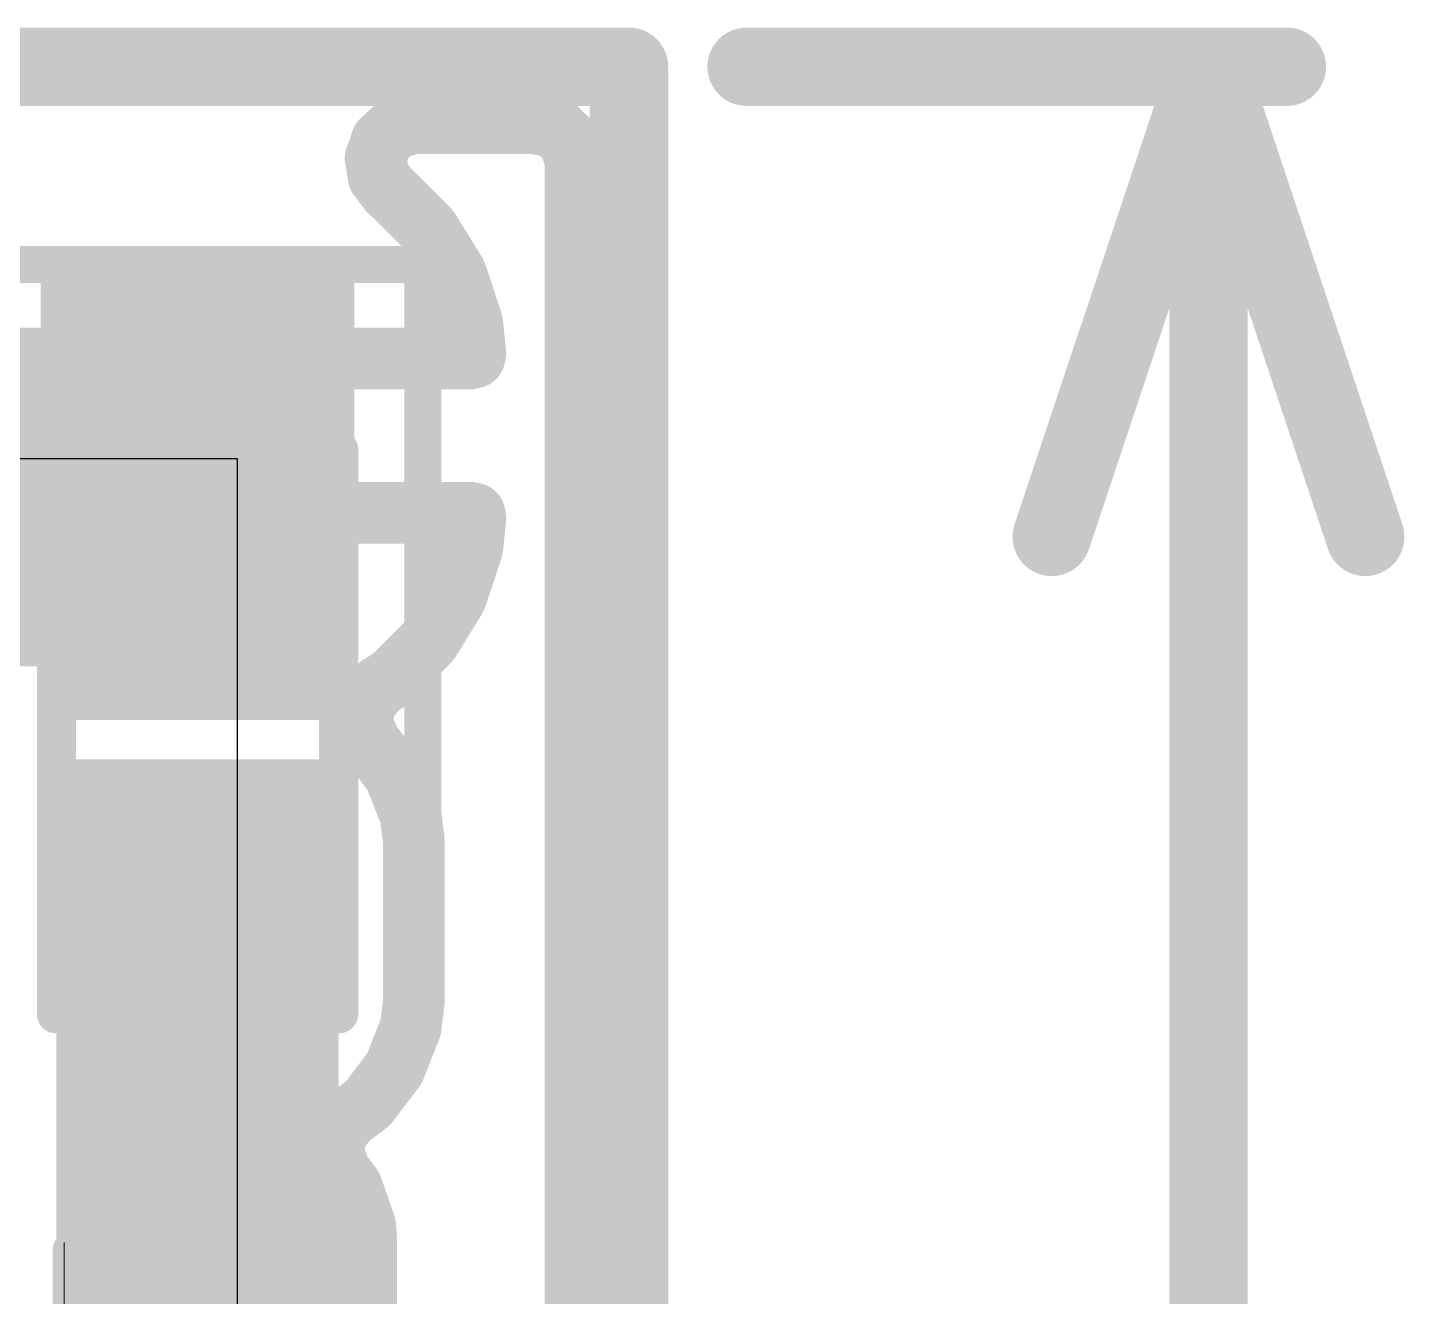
# Model space of a CAD drawing. Header units: inches. Extents: x 0 to 12.4, y -0.6 to 2.2.
# Drawn here: x 2.4823 to 2.658, y 1.8116 to 1.9735 of the extents above; entities that cross this region are included whole.
import ezdxf

# ---------------------------------------------------------------- set-up
doc = ezdxf.new("R2010")
doc.units = ezdxf.units.IN
doc.header["$MEASUREMENT"] = 0
for name, color, linetype in [('Board_Outline', 216, 'Continuous'), ('Bottom Layer', 5, 'Continuous'), ('Dimension', 6, 'Continuous'), ('Mechanical 4', 56, 'Continuous'), ('Top Layer', 1, 'Continuous'), ('Top Overlay', 2, 'Continuous'), ('Top Paste', 8, 'Continuous'), ('Top Solder', 216, 'Continuous')]:
    doc.layers.add(name, color=color, linetype=linetype)

# ---------------------------------------------------------------- blocks, each defined once
blk = doc.blocks.new('R___0402_22')
at = {"layer": 'Top Layer'}
for points in [[(-0.0275, -0.0125), (-0.0275, 0.0125), (-0.0095, 0.0125), (-0.0095, -0.0125)], [(0.0095, -0.0125), (0.0095, 0.0125), (0.0275, 0.0125), (0.0275, -0.0125)]]:
    blk.add_hatch(color=1, dxfattribs=at).paths.add_polyline_path(points)
at = {"layer": 'Top Paste'}
for points in [[(-0.0275, -0.0125), (-0.0275, 0.0125), (-0.0095, 0.0125), (-0.0095, -0.0125)], [(0.0095, -0.0125), (0.0095, 0.0125), (0.0275, 0.0125), (0.0275, -0.0125)]]:
    blk.add_hatch(color=8, dxfattribs=at).paths.add_polyline_path(points)
at = {"layer": 'Top Solder'}
for points in [[(-0.02967, -0.01467), (-0.02967, 0.01467), (-0.00733, 0.01467), (-0.00733, -0.01467)], [(0.00733, -0.01467), (0.00733, 0.01467), (0.02967, 0.01467), (0.02967, -0.01467)]]:
    blk.add_hatch(color=216, dxfattribs=at).paths.add_polyline_path(points)
at = {"layer": 'Top Overlay'}
for points in [[(-0.031, -0.016, 0.005, 0.005, 0), (-0.031, 0.016, 0.005, 0.005, 0)], [(0.031, 0.016, 0.005, 0.005, 0), (-0.031, 0.016, 0.005, 0.005, 0)], [(0.031, -0.016, 0.005, 0.005, 0), (0.031, 0.016, 0.005, 0.005, 0)], [(0.031, -0.016, 0.005, 0.005, 0), (-0.031, -0.016, 0.005, 0.005, 0)], [(0.032, -0.017, 0.000127, 0.000127, 0), (-0.032, -0.017, 0.000127, 0.000127, 0)]]:
    blk.add_lwpolyline(points, format="xyseb", dxfattribs=at)
for points in [[(-0.03225, 0.016, 0.0025, 0.0025, 1), (-0.02975, 0.016, 0.0025, 0.0025, 1)], [(-0.03225, 0.016, 0.0025, 0.0025, 1), (-0.02975, 0.016, 0.0025, 0.0025, 1)], [(0.02975, 0.016, 0.0025, 0.0025, 1), (0.03225, 0.016, 0.0025, 0.0025, 1)], [(0.02975, 0.016, 0.0025, 0.0025, 1), (0.03225, 0.016, 0.0025, 0.0025, 1)], [(-0.03225, -0.016, 0.0025, 0.0025, 1), (-0.02975, -0.016, 0.0025, 0.0025, 1)], [(-0.03225, -0.016, 0.0025, 0.0025, 1), (-0.02975, -0.016, 0.0025, 0.0025, 1)], [(0.02975, -0.016, 0.0025, 0.0025, 1), (0.03225, -0.016, 0.0025, 0.0025, 1)], [(0.02975, -0.016, 0.0025, 0.0025, 1), (0.03225, -0.016, 0.0025, 0.0025, 1)], [(-0.03203, -0.017, 0.0000635, 0.0000635, 1), (-0.03197, -0.017, 0.0000635, 0.0000635, 1)], [(0.03197, -0.017, 0.0000635, 0.0000635, 1), (0.03203, -0.017, 0.0000635, 0.0000635, 1)]]:
    blk.add_lwpolyline(points, format="xyseb", close=True, dxfattribs=at)
blk = doc.blocks.new('LED_0402_54')
at = {"layer": 'Top Layer'}
for points in [[(-0.03091, 0.01417), (-0.0065, 0.01417), (-0.0065, -0.01417), (-0.03091, -0.01417)], [(0.0065, 0.01417), (0.03091, 0.01417), (0.03091, -0.01417), (0.0065, -0.01417)]]:
    blk.add_hatch(color=1, dxfattribs=at).paths.add_polyline_path(points)
at = {"layer": 'Top Overlay'}
blk.add_hatch(color=2, dxfattribs=at).paths.add_polyline_path([(0.03697, -0.02), (0.06097, -0.02), (0.06097, 0.02), (0.03697, 0.02)])
at = {"layer": 'Top Paste'}
for points in [[(-0.03091, 0.01417), (-0.0065, 0.01417), (-0.0065, -0.01417), (-0.03091, -0.01417)], [(0.0065, 0.01417), (0.03091, 0.01417), (0.03091, -0.01417), (0.0065, -0.01417)]]:
    blk.add_hatch(color=8, dxfattribs=at).paths.add_polyline_path(points)
at = {"layer": 'Top Solder'}
for points in [[(-0.03491, 0.01817), (-0.0025, 0.01817), (-0.0025, -0.01817), (-0.03491, -0.01817)], [(0.0025, 0.01817), (0.03491, 0.01817), (0.03491, -0.01817), (0.0025, -0.01817)]]:
    blk.add_hatch(color=216, dxfattribs=at).paths.add_polyline_path(points)
at = {"layer": 'Top Overlay'}
for points in [[(-0.035, 0.018, 0.005, 0.005, 0), (-0.035, -0.018, 0.005, 0.005, 0)], [(-0.035, 0.018, 0.005, 0.005, 0), (0.037, 0.018, 0.005, 0.005, 0)], [(0.037, 0.018, 0.005, 0.005, 0), (0.037, -0.018, 0.005, 0.005, 0)], [(-0.035, -0.018, 0.005, 0.005, 0), (0.037, -0.018, 0.005, 0.005, 0)]]:
    blk.add_lwpolyline(points, format="xyseb", dxfattribs=at)
for points in [[(-0.03625, 0.018, 0.0025, 0.0025, 1), (-0.03375, 0.018, 0.0025, 0.0025, 1)], [(-0.03625, 0.018, 0.0025, 0.0025, 1), (-0.03375, 0.018, 0.0025, 0.0025, 1)], [(0.03575, 0.018, 0.0025, 0.0025, 1), (0.03825, 0.018, 0.0025, 0.0025, 1)], [(0.03575, 0.018, 0.0025, 0.0025, 1), (0.03825, 0.018, 0.0025, 0.0025, 1)], [(-0.03625, -0.018, 0.0025, 0.0025, 1), (-0.03375, -0.018, 0.0025, 0.0025, 1)], [(-0.03625, -0.018, 0.0025, 0.0025, 1), (-0.03375, -0.018, 0.0025, 0.0025, 1)], [(0.03575, -0.018, 0.0025, 0.0025, 1), (0.03825, -0.018, 0.0025, 0.0025, 1)], [(0.03575, -0.018, 0.0025, 0.0025, 1), (0.03825, -0.018, 0.0025, 0.0025, 1)]]:
    blk.add_lwpolyline(points, format="xyseb", close=True, dxfattribs=at)

msp = doc.modelspace()

# ---------------------------------------------------------------- hatches: boundary and pattern name
at = {"layer": 'Top Layer'}
for points in [[(2.348, 1.892), (2.519, 1.892), (2.519, 1.932), (2.348, 1.932)], [(2.486, 1.796), (2.522, 1.796), (2.522, 1.877), (2.486, 1.877)]]:
    msp.add_hatch(color=1, dxfattribs=at).paths.add_polyline_path(points)

# ---------------------------------------------------------------- linework, layer by layer
at = {"layer": 'Board_Outline'}
for points in [[(0, 1.9685, 0.01, 0.01, 0), (2.55906, 1.9685, 0.01, 0.01, 0)], [(2.55906, -0.43307, 0.01, 0.01, 0), (2.55906, 1.9685, 0.01, 0.01, 0)]]:
    msp.add_lwpolyline(points, format="xyseb", dxfattribs=at)
msp.add_lwpolyline([(2.55656, 1.9685, 0.005, 0.005, 1), (2.56156, 1.9685, 0.005, 0.005, 1)], format="xyseb", close=True, dxfattribs=at)
msp.add_lwpolyline([(2.55656, 1.9685, 0.005, 0.005, 1), (2.56156, 1.9685, 0.005, 0.005, 1)], format="xyseb", close=True, dxfattribs=at)
at = {"layer": 'Bottom Layer'}
for p, q in [((2.24156, 1.9185), (2.50906, 1.9185)), ((2.50906, 1.9185), (2.50906, 1.746))]:
    msp.add_line(p, q, dxfattribs=at)
at = {"layer": 'Dimension'}
for points in [[(2.57406, 1.9685, 0.01, 0.01, 0), (2.643, 1.9685, 0.01, 0.01, 0)], [(2.613, 1.9085, 0.01, 0.01, 0), (2.633, 1.9685, 0.01, 0.01, 0)], [(2.633, 1.9685, 0.01, 0.01, 0), (2.653, 1.9085, 0.01, 0.01, 0)], [(2.633, 1.03263, 0.01, 0.01, 0), (2.633, 1.9685, 0.01, 0.01, 0)], [(2.52752, 1.95908, 0.00787, 0.00787, 0), (2.52928, 1.96069, 0.00787, 0.00787, 0)], [(2.52928, 1.96069, 0.00787, 0.00787, 0), (2.53159, 1.96128, 0.00787, 0.00787, 0)], [(2.53159, 1.96128, 0.00787, 0.00787, 0), (2.54736, 1.96128, 0.00787, 0.00787, 0)], [(2.54736, 1.96128, 0.00787, 0.00787, 0), (2.5498, 1.96062, 0.00787, 0.00787, 0)], [(2.5498, 1.96062, 0.00787, 0.00787, 0), (2.55158, 1.95884, 0.00787, 0.00787, 0)], [(2.52673, 1.95682, 0.00787, 0.00787, 0), (2.52752, 1.95908, 0.00787, 0.00787, 0)], [(2.55158, 1.95884, 0.00787, 0.00787, 0), (2.55224, 1.95639, 0.00787, 0.00787, 0)], [(2.52673, 1.95682, 0.00787, 0.00787, 0), (2.52711, 1.95446, 0.00787, 0.00787, 0)], [(2.55224, -0.41963, 0.00787, 0.00787, 0), (2.55224, 1.95639, 0.00787, 0.00787, 0)], [(2.52711, 1.95446, 0.00787, 0.00787, 0), (2.52857, 1.95256, 0.00787, 0.00787, 0)], [(2.52857, 1.95256, 0.00787, 0.00787, 0), (2.52904, 1.95219, 0.00787, 0.00787, 0)], [(2.52904, 1.95219, 0.00787, 0.00787, 0), (2.53331, 1.94792, 0.00787, 0.00787, 0)], [(2.53331, 1.94792, 0.00787, 0.00787, 0), (2.53366, 1.94747, 0.00787, 0.00787, 0)], [(2.53366, 1.94747, 0.00787, 0.00787, 0), (2.53684, 1.94233, 0.00787, 0.00787, 0)], [(2.53684, 1.94233, 0.00787, 0.00787, 0), (2.53708, 1.94182, 0.00787, 0.00787, 0)], [(2.53708, 1.94182, 0.00787, 0.00787, 0), (2.53898, 1.93606, 0.00787, 0.00787, 0)], [(2.53898, 1.93606, 0.00787, 0.00787, 0), (2.53909, 1.93554, 0.00787, 0.00787, 0)], [(2.53909, 1.93554, 0.00787, 0.00787, 0), (2.53945, 1.93205, 0.00787, 0.00787, 0)], [(2.46333, 1.93128, 0.00787, 0.00787, 0), (2.53882, 1.93128, 0.00787, 0.00787, 0)], [(2.53882, 1.93128, 0.00787, 0.00787, 0), (2.53933, 1.93141, 0.00787, 0.00787, 0)], [(2.53933, 1.93141, 0.00787, 0.00787, 0), (2.53946, 1.9319, 0.00787, 0.00787, 0)], [(2.53945, 1.93205, 0.00787, 0.00787, 0), (2.53946, 1.9319, 0.00787, 0.00787, 0)], [(2.46333, 1.91159, 0.00787, 0.00787, 0), (2.53882, 1.91159, 0.00787, 0.00787, 0)], [(2.53882, 1.91159, 0.00787, 0.00787, 0), (2.53933, 1.91146, 0.00787, 0.00787, 0)], [(2.53933, 1.91146, 0.00787, 0.00787, 0), (2.53946, 1.91097, 0.00787, 0.00787, 0)], [(2.53909, 1.90733, 0.00787, 0.00787, 0), (2.53945, 1.91081, 0.00787, 0.00787, 0)], [(2.53945, 1.91081, 0.00787, 0.00787, 0), (2.53946, 1.91097, 0.00787, 0.00787, 0)], [(2.53708, 1.90105, 0.00787, 0.00787, 0), (2.53898, 1.90681, 0.00787, 0.00787, 0)], [(2.53898, 1.90681, 0.00787, 0.00787, 0), (2.53909, 1.90733, 0.00787, 0.00787, 0)], [(2.53366, 1.89539, 0.00787, 0.00787, 0), (2.53684, 1.90054, 0.00787, 0.00787, 0)], [(2.53684, 1.90054, 0.00787, 0.00787, 0), (2.53708, 1.90105, 0.00787, 0.00787, 0)], [(2.53331, 1.89495, 0.00787, 0.00787, 0), (2.53366, 1.89539, 0.00787, 0.00787, 0)], [(2.52904, 1.89067, 0.00787, 0.00787, 0), (2.53331, 1.89495, 0.00787, 0.00787, 0)], [(2.52726, 1.8895, 0.00787, 0.00787, 0), (2.52859, 1.89032, 0.00787, 0.00787, 0)], [(2.52859, 1.89032, 0.00787, 0.00787, 0), (2.52904, 1.89067, 0.00787, 0.00787, 0)], [(2.52545, 1.88752, 0.00787, 0.00787, 0), (2.52726, 1.8895, 0.00787, 0.00787, 0)], [(2.52496, 1.88489, 0.00787, 0.00787, 0), (2.52545, 1.88752, 0.00787, 0.00787, 0)], [(2.52496, 1.88489, 0.00787, 0.00787, 0), (2.52593, 1.8824, 0.00787, 0.00787, 0)], [(2.52593, 1.8824, 0.00787, 0.00787, 0), (2.52915, 1.87815, 0.00787, 0.00787, 0)], [(2.52915, 1.87815, 0.00787, 0.00787, 0), (2.53121, 1.87292, 0.00787, 0.00787, 0)], [(2.53121, 1.87292, 0.00787, 0.00787, 0), (2.53161, 1.86964, 0.00787, 0.00787, 0)], [(2.53161, 1.84921, 0.00787, 0.00787, 0), (2.53161, 1.86964, 0.00787, 0.00787, 0)], [(2.50108, 1.81208, 0.00787, 0.00787, 0), (2.50108, 1.85943, 0.00787, 0.00787, 0)], [(2.53121, 1.84593, 0.00787, 0.00787, 0), (2.53161, 1.84921, 0.00787, 0.00787, 0)], [(2.52915, 1.8407, 0.00787, 0.00787, 0), (2.53121, 1.84593, 0.00787, 0.00787, 0)], [(2.52576, 1.83622, 0.00787, 0.00787, 0), (2.52915, 1.8407, 0.00787, 0.00787, 0)], [(2.5232, 1.83428, 0.00787, 0.00787, 0), (2.52576, 1.83622, 0.00787, 0.00787, 0)], [(2.52166, 1.83231, 0.00787, 0.00787, 0), (2.5232, 1.83428, 0.00787, 0.00787, 0)], [(2.5213, 1.82982, 0.00787, 0.00787, 0), (2.52166, 1.83231, 0.00787, 0.00787, 0)], [(2.5213, 1.82982, 0.00787, 0.00787, 0), (2.52222, 1.82749, 0.00787, 0.00787, 0)], [(2.52222, 1.82749, 0.00787, 0.00787, 0), (2.52369, 1.8255, 0.00787, 0.00787, 0)], [(2.52369, 1.8255, 0.00787, 0.00787, 0), (2.5254, 1.82062, 0.00787, 0.00787, 0)], [(2.5254, 1.82062, 0.00787, 0.00787, 0), (2.52551, 1.81946, 0.00787, 0.00787, 0)], [(2.52551, 1.81946, 0.00787, 0.00787, 0), (2.52551, 1.8047, 0.00787, 0.00787, 0)]]:
    msp.add_lwpolyline(points, format="xyseb", dxfattribs=at)
for points in [[(2.57156, 1.9685, 0.005, 0.005, 1), (2.57656, 1.9685, 0.005, 0.005, 1)], [(2.6305, 1.9685, 0.005, 0.005, 1), (2.6355, 1.9685, 0.005, 0.005, 1)], [(2.6305, 1.9685, 0.005, 0.005, 1), (2.6355, 1.9685, 0.005, 0.005, 1)], [(2.6305, 1.9685, 0.005, 0.005, 1), (2.6355, 1.9685, 0.005, 0.005, 1)], [(2.6405, 1.9685, 0.005, 0.005, 1), (2.6455, 1.9685, 0.005, 0.005, 1)], [(2.52731, 1.96069, 0.00394, 0.00394, 1), (2.53125, 1.96069, 0.00394, 0.00394, 1)], [(2.52731, 1.96069, 0.00394, 0.00394, 1), (2.53125, 1.96069, 0.00394, 0.00394, 1)], [(2.52963, 1.96128, 0.00394, 0.00394, 1), (2.53356, 1.96128, 0.00394, 0.00394, 1)], [(2.52963, 1.96128, 0.00394, 0.00394, 1), (2.53356, 1.96128, 0.00394, 0.00394, 1)], [(2.54539, 1.96128, 0.00394, 0.00394, 1), (2.54933, 1.96128, 0.00394, 0.00394, 1)], [(2.54539, 1.96128, 0.00394, 0.00394, 1), (2.54933, 1.96128, 0.00394, 0.00394, 1)], [(2.54783, 1.96062, 0.00394, 0.00394, 1), (2.55177, 1.96062, 0.00394, 0.00394, 1)], [(2.54783, 1.96062, 0.00394, 0.00394, 1), (2.55177, 1.96062, 0.00394, 0.00394, 1)], [(2.52555, 1.95908, 0.00394, 0.00394, 1), (2.52948, 1.95908, 0.00394, 0.00394, 1)], [(2.52555, 1.95908, 0.00394, 0.00394, 1), (2.52948, 1.95908, 0.00394, 0.00394, 1)], [(2.54962, 1.95884, 0.00394, 0.00394, 1), (2.55355, 1.95884, 0.00394, 0.00394, 1)], [(2.54962, 1.95884, 0.00394, 0.00394, 1), (2.55355, 1.95884, 0.00394, 0.00394, 1)], [(2.52476, 1.95682, 0.00394, 0.00394, 1), (2.5287, 1.95682, 0.00394, 0.00394, 1)], [(2.52476, 1.95682, 0.00394, 0.00394, 1), (2.5287, 1.95682, 0.00394, 0.00394, 1)], [(2.55027, 1.95639, 0.00394, 0.00394, 1), (2.55421, 1.95639, 0.00394, 0.00394, 1)], [(2.55027, 1.95639, 0.00394, 0.00394, 1), (2.55421, 1.95639, 0.00394, 0.00394, 1)], [(2.52514, 1.95446, 0.00394, 0.00394, 1), (2.52908, 1.95446, 0.00394, 0.00394, 1)], [(2.52514, 1.95446, 0.00394, 0.00394, 1), (2.52908, 1.95446, 0.00394, 0.00394, 1)], [(2.5266, 1.95256, 0.00394, 0.00394, 1), (2.53053, 1.95256, 0.00394, 0.00394, 1)], [(2.5266, 1.95256, 0.00394, 0.00394, 1), (2.53053, 1.95256, 0.00394, 0.00394, 1)], [(2.52707, 1.95219, 0.00394, 0.00394, 1), (2.53101, 1.95219, 0.00394, 0.00394, 1)], [(2.52707, 1.95219, 0.00394, 0.00394, 1), (2.53101, 1.95219, 0.00394, 0.00394, 1)], [(2.53134, 1.94792, 0.00394, 0.00394, 1), (2.53528, 1.94792, 0.00394, 0.00394, 1)], [(2.53134, 1.94792, 0.00394, 0.00394, 1), (2.53528, 1.94792, 0.00394, 0.00394, 1)], [(2.53169, 1.94747, 0.00394, 0.00394, 1), (2.53563, 1.94747, 0.00394, 0.00394, 1)], [(2.53169, 1.94747, 0.00394, 0.00394, 1), (2.53563, 1.94747, 0.00394, 0.00394, 1)], [(2.53487, 1.94233, 0.00394, 0.00394, 1), (2.53881, 1.94233, 0.00394, 0.00394, 1)], [(2.53487, 1.94233, 0.00394, 0.00394, 1), (2.53881, 1.94233, 0.00394, 0.00394, 1)], [(2.53511, 1.94182, 0.00394, 0.00394, 1), (2.53904, 1.94182, 0.00394, 0.00394, 1)], [(2.53511, 1.94182, 0.00394, 0.00394, 1), (2.53904, 1.94182, 0.00394, 0.00394, 1)], [(2.53701, 1.93606, 0.00394, 0.00394, 1), (2.54095, 1.93606, 0.00394, 0.00394, 1)], [(2.53701, 1.93606, 0.00394, 0.00394, 1), (2.54095, 1.93606, 0.00394, 0.00394, 1)], [(2.53713, 1.93554, 0.00394, 0.00394, 1), (2.54106, 1.93554, 0.00394, 0.00394, 1)], [(2.53713, 1.93554, 0.00394, 0.00394, 1), (2.54106, 1.93554, 0.00394, 0.00394, 1)], [(2.53685, 1.93128, 0.00394, 0.00394, 1), (2.54079, 1.93128, 0.00394, 0.00394, 1)], [(2.53685, 1.93128, 0.00394, 0.00394, 1), (2.54079, 1.93128, 0.00394, 0.00394, 1)], [(2.53736, 1.93141, 0.00394, 0.00394, 1), (2.5413, 1.93141, 0.00394, 0.00394, 1)], [(2.53736, 1.93141, 0.00394, 0.00394, 1), (2.5413, 1.93141, 0.00394, 0.00394, 1)], [(2.53748, 1.93205, 0.00394, 0.00394, 1), (2.54142, 1.93205, 0.00394, 0.00394, 1)], [(2.53748, 1.93205, 0.00394, 0.00394, 1), (2.54142, 1.93205, 0.00394, 0.00394, 1)], [(2.53749, 1.9319, 0.00394, 0.00394, 1), (2.54143, 1.9319, 0.00394, 0.00394, 1)], [(2.53749, 1.9319, 0.00394, 0.00394, 1), (2.54143, 1.9319, 0.00394, 0.00394, 1)], [(2.53685, 1.91159, 0.00394, 0.00394, 1), (2.54079, 1.91159, 0.00394, 0.00394, 1)], [(2.53685, 1.91159, 0.00394, 0.00394, 1), (2.54079, 1.91159, 0.00394, 0.00394, 1)], [(2.53736, 1.91146, 0.00394, 0.00394, 1), (2.5413, 1.91146, 0.00394, 0.00394, 1)], [(2.53736, 1.91146, 0.00394, 0.00394, 1), (2.5413, 1.91146, 0.00394, 0.00394, 1)], [(2.53748, 1.91081, 0.00394, 0.00394, 1), (2.54142, 1.91081, 0.00394, 0.00394, 1)], [(2.53748, 1.91081, 0.00394, 0.00394, 1), (2.54142, 1.91081, 0.00394, 0.00394, 1)], [(2.53749, 1.91097, 0.00394, 0.00394, 1), (2.54143, 1.91097, 0.00394, 0.00394, 1)], [(2.53749, 1.91097, 0.00394, 0.00394, 1), (2.54143, 1.91097, 0.00394, 0.00394, 1)], [(2.6105, 1.9085, 0.005, 0.005, 1), (2.6155, 1.9085, 0.005, 0.005, 1)], [(2.6505, 1.9085, 0.005, 0.005, 1), (2.6555, 1.9085, 0.005, 0.005, 1)], [(2.53701, 1.90681, 0.00394, 0.00394, 1), (2.54095, 1.90681, 0.00394, 0.00394, 1)], [(2.53701, 1.90681, 0.00394, 0.00394, 1), (2.54095, 1.90681, 0.00394, 0.00394, 1)], [(2.53713, 1.90733, 0.00394, 0.00394, 1), (2.54106, 1.90733, 0.00394, 0.00394, 1)], [(2.53713, 1.90733, 0.00394, 0.00394, 1), (2.54106, 1.90733, 0.00394, 0.00394, 1)], [(2.53487, 1.90054, 0.00394, 0.00394, 1), (2.53881, 1.90054, 0.00394, 0.00394, 1)], [(2.53487, 1.90054, 0.00394, 0.00394, 1), (2.53881, 1.90054, 0.00394, 0.00394, 1)], [(2.53511, 1.90105, 0.00394, 0.00394, 1), (2.53904, 1.90105, 0.00394, 0.00394, 1)], [(2.53511, 1.90105, 0.00394, 0.00394, 1), (2.53904, 1.90105, 0.00394, 0.00394, 1)], [(2.53169, 1.89539, 0.00394, 0.00394, 1), (2.53563, 1.89539, 0.00394, 0.00394, 1)], [(2.53169, 1.89539, 0.00394, 0.00394, 1), (2.53563, 1.89539, 0.00394, 0.00394, 1)], [(2.53134, 1.89495, 0.00394, 0.00394, 1), (2.53528, 1.89495, 0.00394, 0.00394, 1)], [(2.53134, 1.89495, 0.00394, 0.00394, 1), (2.53528, 1.89495, 0.00394, 0.00394, 1)], [(2.52663, 1.89032, 0.00394, 0.00394, 1), (2.53056, 1.89032, 0.00394, 0.00394, 1)], [(2.52663, 1.89032, 0.00394, 0.00394, 1), (2.53056, 1.89032, 0.00394, 0.00394, 1)], [(2.52707, 1.89067, 0.00394, 0.00394, 1), (2.53101, 1.89067, 0.00394, 0.00394, 1)], [(2.52707, 1.89067, 0.00394, 0.00394, 1), (2.53101, 1.89067, 0.00394, 0.00394, 1)], [(2.52529, 1.8895, 0.00394, 0.00394, 1), (2.52923, 1.8895, 0.00394, 0.00394, 1)], [(2.52529, 1.8895, 0.00394, 0.00394, 1), (2.52923, 1.8895, 0.00394, 0.00394, 1)], [(2.52349, 1.88752, 0.00394, 0.00394, 1), (2.52742, 1.88752, 0.00394, 0.00394, 1)], [(2.52349, 1.88752, 0.00394, 0.00394, 1), (2.52742, 1.88752, 0.00394, 0.00394, 1)], [(2.52299, 1.88489, 0.00394, 0.00394, 1), (2.52693, 1.88489, 0.00394, 0.00394, 1)], [(2.52299, 1.88489, 0.00394, 0.00394, 1), (2.52693, 1.88489, 0.00394, 0.00394, 1)], [(2.52396, 1.8824, 0.00394, 0.00394, 1), (2.5279, 1.8824, 0.00394, 0.00394, 1)], [(2.52396, 1.8824, 0.00394, 0.00394, 1), (2.5279, 1.8824, 0.00394, 0.00394, 1)], [(2.52718, 1.87815, 0.00394, 0.00394, 1), (2.53112, 1.87815, 0.00394, 0.00394, 1)], [(2.52718, 1.87815, 0.00394, 0.00394, 1), (2.53112, 1.87815, 0.00394, 0.00394, 1)], [(2.52925, 1.87292, 0.00394, 0.00394, 1), (2.53318, 1.87292, 0.00394, 0.00394, 1)], [(2.52925, 1.87292, 0.00394, 0.00394, 1), (2.53318, 1.87292, 0.00394, 0.00394, 1)], [(2.52964, 1.86964, 0.00394, 0.00394, 1), (2.53358, 1.86964, 0.00394, 0.00394, 1)], [(2.52964, 1.86964, 0.00394, 0.00394, 1), (2.53358, 1.86964, 0.00394, 0.00394, 1)], [(2.49911, 1.85943, 0.00394, 0.00394, 1), (2.50305, 1.85943, 0.00394, 0.00394, 1)], [(2.52964, 1.84921, 0.00394, 0.00394, 1), (2.53358, 1.84921, 0.00394, 0.00394, 1)], [(2.52964, 1.84921, 0.00394, 0.00394, 1), (2.53358, 1.84921, 0.00394, 0.00394, 1)], [(2.52925, 1.84593, 0.00394, 0.00394, 1), (2.53318, 1.84593, 0.00394, 0.00394, 1)], [(2.52925, 1.84593, 0.00394, 0.00394, 1), (2.53318, 1.84593, 0.00394, 0.00394, 1)], [(2.52718, 1.8407, 0.00394, 0.00394, 1), (2.53112, 1.8407, 0.00394, 0.00394, 1)], [(2.52718, 1.8407, 0.00394, 0.00394, 1), (2.53112, 1.8407, 0.00394, 0.00394, 1)], [(2.52379, 1.83622, 0.00394, 0.00394, 1), (2.52773, 1.83622, 0.00394, 0.00394, 1)], [(2.52379, 1.83622, 0.00394, 0.00394, 1), (2.52773, 1.83622, 0.00394, 0.00394, 1)], [(2.52123, 1.83428, 0.00394, 0.00394, 1), (2.52517, 1.83428, 0.00394, 0.00394, 1)], [(2.52123, 1.83428, 0.00394, 0.00394, 1), (2.52517, 1.83428, 0.00394, 0.00394, 1)], [(2.51969, 1.83231, 0.00394, 0.00394, 1), (2.52362, 1.83231, 0.00394, 0.00394, 1)], [(2.51969, 1.83231, 0.00394, 0.00394, 1), (2.52362, 1.83231, 0.00394, 0.00394, 1)], [(2.51933, 1.82982, 0.00394, 0.00394, 1), (2.52327, 1.82982, 0.00394, 0.00394, 1)], [(2.51933, 1.82982, 0.00394, 0.00394, 1), (2.52327, 1.82982, 0.00394, 0.00394, 1)], [(2.52025, 1.82749, 0.00394, 0.00394, 1), (2.52419, 1.82749, 0.00394, 0.00394, 1)], [(2.52025, 1.82749, 0.00394, 0.00394, 1), (2.52419, 1.82749, 0.00394, 0.00394, 1)], [(2.52172, 1.8255, 0.00394, 0.00394, 1), (2.52566, 1.8255, 0.00394, 0.00394, 1)], [(2.52172, 1.8255, 0.00394, 0.00394, 1), (2.52566, 1.8255, 0.00394, 0.00394, 1)], [(2.52343, 1.82062, 0.00394, 0.00394, 1), (2.52737, 1.82062, 0.00394, 0.00394, 1)], [(2.52343, 1.82062, 0.00394, 0.00394, 1), (2.52737, 1.82062, 0.00394, 0.00394, 1)], [(2.52354, 1.81946, 0.00394, 0.00394, 1), (2.52747, 1.81946, 0.00394, 0.00394, 1)], [(2.52354, 1.81946, 0.00394, 0.00394, 1), (2.52747, 1.81946, 0.00394, 0.00394, 1)], [(2.49911, 1.81208, 0.00394, 0.00394, 1), (2.50305, 1.81208, 0.00394, 0.00394, 1)]]:
    msp.add_lwpolyline(points, format="xyseb", close=True, dxfattribs=at)
at = {"layer": 'Mechanical 4'}
for points in [[(2.4749, 1.94328, 0.00472, 0.00472, 0), (2.53277, 1.94328, 0.00472, 0.00472, 0)], [(2.53277, 1.85332, 0.00472, 0.00472, 0), (2.53277, 1.94328, 0.00472, 0.00472, 0)]]:
    msp.add_lwpolyline(points, format="xyseb", dxfattribs=at)
for points in [[(2.53159, 1.94328, 0.00236, 0.00236, 1), (2.53395, 1.94328, 0.00236, 0.00236, 1)], [(2.53159, 1.94328, 0.00236, 0.00236, 1), (2.53395, 1.94328, 0.00236, 0.00236, 1)], [(2.53159, 1.85332, 0.00236, 0.00236, 1), (2.53395, 1.85332, 0.00236, 0.00236, 1)]]:
    msp.add_lwpolyline(points, format="xyseb", close=True, dxfattribs=at)

# ---------------------------------------------------------------- block references
for name, p, rotation in [('LED_0402_54', (2.50401, 1.88263), 90), ('R___0402_22', (2.50401, 1.78643), 270)]:
    msp.add_blockref(name, p, dxfattribs=dict(rotation=rotation))

doc.saveas('drawing.dxf')
